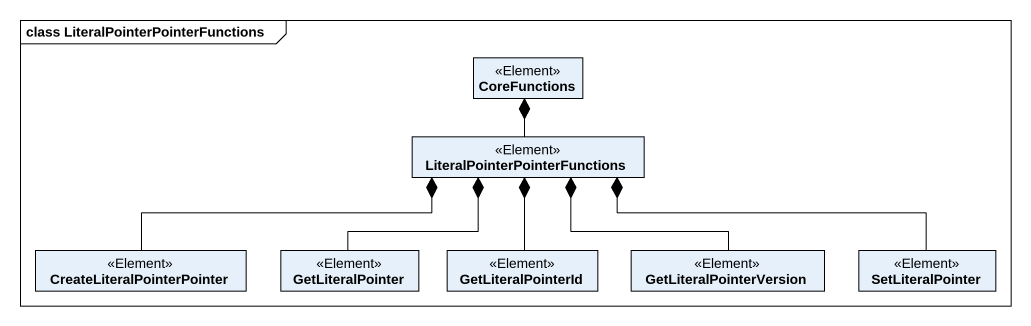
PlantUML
@startuml
mainframe class LiteralPointerPointerFunctions
hide circle
hide empty members
class CoreFunctions <<Element>>
class "LiteralPointerPointerFunctions" as LiteralPointerPointerFunctio <<Element>>
class CreateLiteralPointerPointer <<Element>>
class GetLiteralPointer <<Element>>
class GetLiteralPointerId <<Element>>
class GetLiteralPointerVersion <<Element>>
class SetLiteralPointer <<Element>>
CoreFunctions *-- LiteralPointerPointerFunctio
LiteralPointerPointerFunctio *-left- CreateLiteralPointerPointer
LiteralPointerPointerFunctio *-- GetLiteralPointer
LiteralPointerPointerFunctio *-- GetLiteralPointerId
LiteralPointerPointerFunctio *-right- GetLiteralPointerVersion
LiteralPointerPointerFunctio *-right- SetLiteralPointer
@enduml
